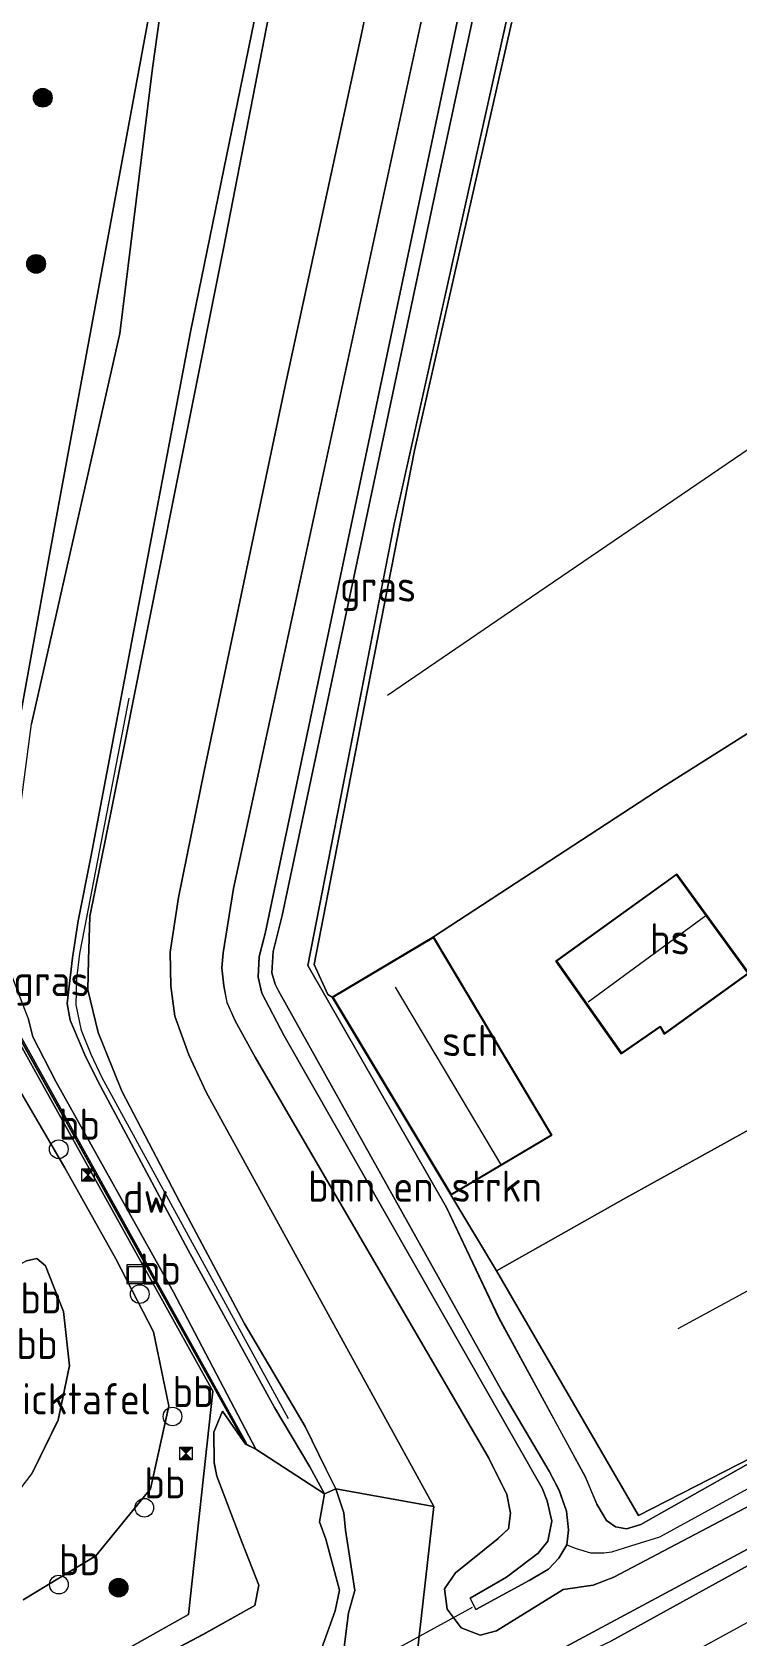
# Model space of a CAD drawing. Extents: x 253736 to 255979, y 477184 to 479215.
# Drawn here: x 255139.9 to 255196.4, y 478021.5 to 478150.2 of the extents above; entities that cross this region are included whole.
import ezdxf
from ezdxf.enums import TextEntityAlignment as Align

# ---------------------------------------------------------------- set-up
doc = ezdxf.new("R2010")
doc.units = 0
for name, color, linetype, lineweight in [('af-bs-doorgang', 8, 'Continuous', 18), ('af-bs-haag', 8, 'haag', 18), ('af-bs-rasterhekwerk', 8, 'hekwerk', 18), ('bp-b5-bomenstruiken', 8, 'Continuous', 18), ('bp-b5-grasland', 8, 'Continuous', 18), ('bp-bs-boom', 8, 'Continuous', 18), ('gk-b5-damwand', 8, 'damwand', 18), ('gw-bs-insteekwatergang', 8, 'Continuous', 18), ('gw-bs-kruinlijn', 8, 'Continuous', 18), ('gw-bs-teenlijn', 8, 'Continuous', 18), ('kd-bs-dakrand', 8, 'Continuous', 18), ('kd-bs-maaiveldlijn', 8, 'Continuous', 18), ('kd-bs-nok', 8, 'Continuous', 18), ('og-b5-bebouwing', 8, 'Continuous', 18), ('og-b5-grond_ingericht', 8, 'Continuous', 18), ('og-b5-spoor', 8, 'Continuous', 18), ('og-bs-hoogtelijn', 8, 'Continuous', 18), ('og-bs-inrichtingselement', 8, 'Continuous', 18), ('og-bs-spoor', 8, 'Continuous', 18), ('og-bs-terreinafscheiding', 8, 'Continuous', 18), ('vh-b5-verh_soort', 8, 'Continuous', 18), ('wh-bs-duiker', 8, 'duiker', 18), ('wh-bs-greppel', 8, 'greppel', 18), ('wh-bs-waterlijn', 8, 'Continuous', 18), ('wm-bs-overig', 8, 'Continuous', 18)]:
    doc.layers.add(name, color=color, linetype=linetype, lineweight=lineweight)
doc.styles.add('rtw_iso', font='isocp.shx')
doc.linetypes.add('damwand', pattern='A,15,-0.01,[8,RTW.shx,S=1,R=0,X=0,Y=0],2,[8,RTW.shx,S=1,R=0,X=0,Y=0],2,[8,RTW.shx,S=1,R=0,X=0,Y=0],-0.01', length=19.02)
doc.linetypes.add('duiker', pattern='A,0,-2,[15,RTW.shx,S=1,R=0,X=0,Y=0],-2', length=4)
doc.linetypes.add('greppel', pattern='A,25.5,-0.01,[14,RTW.shx,S=1,R=0,X=0,Y=0],1,[14,RTW.shx,S=1,R=0,X=0,Y=0],1,[14,RTW.shx,S=1,R=0,X=0,Y=0],1,[14,RTW.shx,S=1,R=0,X=0,Y=0],1,[14,RTW.shx,S=1,R=0,X=0,Y=0],0.5,-0.01', length=30.02)
doc.linetypes.add('haag', pattern='A,7,-1.5,[1,RTW.shx,S=0.75,R=45,X=0,Y=0],-1.5', length=10)
doc.linetypes.add('hekwerk', pattern='A,7,-1.5,[1,RTW.shx,S=0.75,R=0,X=0,Y=0],-1.5', length=10)

# ---------------------------------------------------------------- blocks, each defined once
blk = doc.blocks.new('dtbattr-r')
at = {"style": 'rtw_iso'}
blk.add_attdef('TAG', text='', height=2.5, dxfattribs=at).set_placement((0, 0), align=Align.MIDDLE_CENTER)
blk = doc.blocks.new('put')
for p, q in [((0.75, 0.75), (-0.75, 0.75)), ((-0.75, 0.75), (-0.75, -0.75)), ((0.75, -0.75), (0.75, 0.75)), ((-0.75, -0.75), (0.75, -0.75))]:
    blk.add_line(p, q)
blk.add_lwpolyline([(-0.625, 0.625), (0.625, 0.625), (0.625, -0.625), (-0.625, -0.625)], close=True)
blk = doc.blocks.new('dtb')
blk.add_circle((0, 0), 0.75)
blk = doc.blocks.new('dtbattr')
at = {"style": 'rtw_iso'}
blk.add_attdef('TAG', (0.59, 0.87), '', height=2.5, dxfattribs=at)
blk = doc.blocks.new('camera')
h = blk.add_hatch(color=256)
h.paths.add_polyline_path([(0.5, 0.5), (-0.5, 0.5), (0, 0)])
h.paths.add_polyline_path([(0, 0), (-0.5, -0.5), (0.5, -0.5)])
for p, q in [((-0.5, 0.5), (0.5, -0.5)), ((0.5, 0.5), (-0.5, -0.5))]:
    blk.add_line(p, q)
blk.add_lwpolyline([(-0.5, 0.5), (0.5, 0.5), (0.5, -0.5), (-0.5, -0.5)], close=True)
blk = doc.blocks.new('RW1 Buren totaal_ACAD_1_FMEBLOCK93')
at = {"layer": 'og-b5-grond_ingericht'}
for points in [[(37.91, 21.19, 25.07), (39.78, 18.03, 25.07), (40.19, 17.34, 25.03), (-24.75, -18.59, 25.07), (-35.13, -24.44, 24.86), (-38.78, -18.36, 25.07), (-30.69, -13.56, 25.07), (-40.19, 2.36, 25.07), (-21.68, 14.43, 25), (-5.87, 24.44, 24.51), (7.15, 4.12, 25.11)], [(-22.02, -4.88, 25.22), (-21.69, -5.46, 25.22), (-14.91, -0.57, 25.22), (-20.68, 7.39, 25.22), (-30.37, 0.41, 25.22), (-25.13, -7.03, 25.22)]]:
    blk.add_polyline3d(points, close=True, dxfattribs=at)
blk = doc.blocks.new('RW1 Buren totaal_ACAD_1_FMEBLOCK114')
at = {"layer": 'bp-b5-grasland'}
for points in [[(-4.86, -58.71, 24.59), (-41.41, -77.99, 24.49), (-43.05, -78.63, 24.5), (-45.47, -78.96, 24.49), (-45.75, -79.15, 24.49), (-50.8, -82.28, 24.49), (-52.13, -82.64, 24.56), (-53.65, -82.04, 24.54), (-54.76, -80.54, 24.55), (-54.99, -78.9, 24.64), (-54.11, -77.63, 24.73), (-50.67, -74.86, 24.89), (-49.86, -74.11, 24.89), (-49.68, -72.85, 24.86), (-49.98, -71.35, 24.83), (-51.42, -68.43, 24.84), (-70.16, -36.25, 24.94), (-71.76, -33.35, 24.94), (-72.42, -31.87, 24.98), (-72.67, -30.52, 24.99), (-72.83, -29.09, 25.04), (-72.73, -27.87, 25.08), (-71.91, -22.72, 25.08), (-54.47, 57.85, 24.89)], [(-49.48, 49.35, 24.97), (-59.01, 6.53, 24.33), (-65.93, -28.9, 25.05), (-54.82, -48.32, 24.96), (-50.61, -57.19, 24.73), (-43.69, -69.92, 24.81), (-42.77, -72.12, 24.81), (-41.98, -73.42, 24.79), (-41.28, -73.95, 24.75), (-40.4, -74.09, 24.72), (-39.23, -73.75, 24.75), (-27.14, -66.9, 24.67)], [(-50.68, 62.46, 22.92), (-69.36, -26.32, 22.91), (-69.84, -28.19, 22.91), (-69.92, -29.84, 22.91), (-69.62, -31.12, 22.91), (-67.84, -34.54, 22.91), (-47.14, -70.83, 23.07), (-46.75, -71.84, 23.07), (-46.38, -73.49, 23.07), (-46.7, -75.1, 23.07), (-47.46, -76.05, 23.07), (-50, -77.98, 23.07), (-52.92, -79.67, 23.07), (-52.47, -80.58, 23.05), (-48.2, -78.25, 23.06), (-46.65, -77.33, 23.05), (-45.81, -76.45, 23.04), (-45.16, -75.38, 23.04), (-45.03, -74.17, 23.06), (-45.2, -72.69, 23.07), (-45.79, -71.01, 23.07), (-46.58, -69.47, 23.06), (-50.35, -63.08, 23.01), (-68.29, -30.93, 22.94), (-68.55, -30.39, 22.94), (-68.83, -29.48, 22.94), (-68.71, -27.77, 22.94), (-67.99, -24.88, 22.94), (-55.5, 34.19, 22.86), (-48.94, 64.63, 22.86)]]:
    blk.add_polyline3d(points, dxfattribs=at)
blk = doc.blocks.new('RW1 Buren totaal_ACAD_1_FMEBLOCK130')
at = {"layer": 'bp-b5-grasland'}
for points in [[(58.16, -1.02, 27.28), (58.52, -2.52, 27.15), (60.37, -6.12, 27.11), (69.8, -23.01, 27.15), (76.4, -35.61, 27.1), (75.59, -35.19, 27.05), (75.65, -35.15, 27.05), (55.99, 0.33, 24.86)], [(57.07, -1.92, 27.05), (69.12, -23.56, 27.06), (75.59, -35.19, 27.05), (73.74, -32.55, 24.52), (73.03, -34.23, 24.55), (73.08, -36.69, 24.56), (73.29, -37.78, 24.49), (75.28, -43.05, 24.75), (76.64, -46.51, 24.75), (76.34, -48.16, 24.72), (72.17, -50.49, 24.38), (55.02, -59.54, 24.4)], [(-6.54, -92.42, 24.66), (71.02, -48.87, 24.63), (72.96, -30.95, 24.64), (53.91, 3.34, 24.64), (59.84, 36.01, 24.78), (60.59, 40.11, 24.77), (75.26, 119.72, 24.63)], [(69.71, 86.5, 24.8), (68.12, 75.21, 24.82), (65.5, 53.92, 25.28), (58.41, 22.58, 25.4)]]:
    blk.add_polyline3d(points, dxfattribs=at)
blk = doc.blocks.new('boom')
blk.add_hatch(color=256).paths.add_polyline_path([(-0.75, 0, 1), (0.75, 0, 1)])
blk.add_circle((0, 0), 0.75)
blk = doc.blocks.new('RW1 Buren totaal_ACAD_1_FMEBLOCK893')
at = {"layer": 'vh-b5-verh_soort'}
for points in [[(112.16, 9.09, 24.55), (116.93, 0.91, 24.54), (121, -6.38, 24.51), (124.03, -12.23, 24.52), (125.25, -18.19, 24.49), (123.79, -24.83, 24.51), (119.4, -30.22, 24.49), (113.57, -33.74, 24.49)], [(114.27, -23.62, 24.37), (116.38, -19.31, 24.38), (117.29, -14.95, 24.42), (116.8, -10.6, 24.42), (115.37, -6.95, 24.42), (114.67, -6.35, 24.43), (113.86, -6.54, 24.43)]]:
    blk.add_polyline3d(points, dxfattribs=at)
blk = doc.blocks.new('Deel_d28hz')
at = {"layer": 'af-bs-doorgang'}
blk.add_polyline3d([(255141.232, 478108.145, 24.782), (255141.987, 478112.241, 24.766)], dxfattribs=at)
at = {"layer": 'af-bs-haag'}
blk.add_polyline3d([(255172.042, 478077.647, 25.072), (255190.556, 478089.717, 25.003), (255206.362, 478099.724, 24.508)], dxfattribs=at)
at = {"layer": 'af-bs-rasterhekwerk'}
for points in [[(255141.987, 478112.241, 24.766), (255156.654, 478191.85, 24.626), (255189.353, 478221.443, 26.648)], [(255247.724, 478146.527, 25.427), (255193.042, 478201.228, 25.358), (255182.294, 478188.545, 25.154), (255176.545, 478181.544, 25.19), (255173.666, 478177.218, 25.163), (255171.231, 478172.191, 25.058), (255170.126, 478168.603, 25.043), (255166.239, 478149.949, 25.034), (255160.126, 478121.716, 25.016), (255153.665, 478090.923, 25.16), (255151.603, 478080.791, 25.247), (255150.942, 478076.402, 25.178), (255150.998, 478073.676, 25.082), (255151.319, 478071.257, 25.046), (255152.424, 478068.166, 25.085), (255153.808, 478065.172, 25.055), (255172.065, 478031.917, 25.052)], [(255244.569, 478133.014, 25.76), (255243.624, 478133.801, 25.775), (255241.667, 478135.43, 25.097), (255238.48, 478138.083, 24.986), (255228.965, 478146.323, 25.031), (255213.955, 478159.952, 25.016), (255192.076, 478179.659, 24.8), (255185.042, 478173.303, 24.953), (255183.487, 478170.929, 24.959), (255182.535, 478169.237, 25.004), (255181.927, 478167.383, 24.989), (255178.292, 478150.957, 24.944), (255170.512, 478116.667, 24.455), (255166.525, 478096.198, 24.563), (255162.467, 478075.403, 25.061)], [(255034.15, 477956.94, 24.624), (255074.851, 477979.718, 24.656), (255152.411, 478023.263, 24.634), (255154.35, 478041.184, 24.644), (255135.299, 478075.473, 24.636), (255141.232, 478108.145, 24.782)], [(255160.422, 478038.971, 29.342), (255145.481, 478066.314, 29.345), (255144.6, 478068.207, 29.407), (255143.829, 478070.132, 29.361), (255143.382, 478072.189, 29.3), (255143.442, 478074.269, 29.281), (255143.692, 478076.31, 29.214), (255144.087, 478078.356, 29.186), (255147.64, 478096.795, 29.309)], [(255258.951, 478096.238, 24.946), (255252.422, 478092.625, 25.027), (255187.482, 478056.693, 25.066), (255177.097, 478050.844, 24.862), (255188.495, 478031.193, 24.79), (255203.379, 478038.824, 24.658), (255227.368, 478052.048, 24.568), (255280.993, 478081.584, 24.43), (255299.118, 478091.216, 24.424)], [(255162.467, 478075.403, 25.061), (255163.563, 478073.007, 25), (255163.924, 478072.799, 25.072)]]:
    blk.add_polyline3d(points, dxfattribs=at)
at = {"layer": 'bp-b5-bomenstruiken'}
for points in [[(255161.22, 478168.498, 29.921), (255152.563, 478126.179, 29.486), (255144.567, 478084.03, 29.348), (255143.551, 478078.929, 29.351), (255143.106, 478075.946, 29.125), (255142.668, 478072.293, 29.28), (255142.906, 478070.949, 29.337), (255144.079, 478068.18, 29.325), (255145.11, 478066.103, 29.308), (255152.372, 478052.481, 29.316), (255159.29, 478039.874, 29.255), (255162.119, 478035.115, 29.257), (255163.301, 478032.933, 29.192), (255157.795, 478036.526, 27.099), (255151.195, 478049.125, 27.148), (255141.767, 478066.018, 27.111), (255139.918, 478069.616, 27.145), (255139.553, 478071.109, 27.28)], [(255139.804, 478094.715, 25.403), (255146.895, 478126.053, 25.283), (255149.514, 478147.346, 24.821), (255151.101, 478158.629, 24.803)], [(255160.982, 478162.623, 29.867), (255155.239, 478132.992, 29.51), (255146.228, 478087.848, 29.393), (255144.486, 478079.255, 29.39), (255144.385, 478075.777, 29.222), (255144.334, 478073.387, 29.265), (255145.151, 478069.964, 29.267), (255147.048, 478065.256, 29.281), (255151.709, 478056.341, 29.292), (255156.878, 478046.632, 29.252), (255161.768, 478038.357, 29.273), (255163.403, 478034.959, 29.234), (255164.207, 478033.337, 29.214), (255163.301, 478032.933, 29.192), (255162.119, 478035.115, 29.257), (255159.29, 478039.874, 29.255), (255152.372, 478052.481, 29.316), (255145.11, 478066.103, 29.308), (255144.079, 478068.18, 29.325), (255142.906, 478070.949, 29.337), (255142.668, 478072.293, 29.28), (255143.106, 478075.946, 29.125), (255143.551, 478078.929, 29.351), (255144.567, 478084.03, 29.348), (255152.563, 478126.179, 29.486), (255161.22, 478168.498, 29.921)], [(255170.126, 478168.603, 25.043), (255166.239, 478149.949, 25.034), (255160.126, 478121.716, 25.016), (255153.665, 478090.923, 25.16), (255151.603, 478080.791, 25.247), (255150.942, 478076.402, 25.178), (255150.998, 478073.676, 25.082), (255151.319, 478071.257, 25.046), (255152.424, 478068.166, 25.085), (255153.808, 478065.172, 25.055), (255172.065, 478031.917, 25.052), (255164.207, 478033.337, 29.214), (255163.403, 478034.959, 29.234), (255161.768, 478038.357, 29.273), (255156.878, 478046.632, 29.252), (255151.709, 478056.341, 29.292), (255147.048, 478065.256, 29.281), (255145.151, 478069.964, 29.267), (255144.334, 478073.387, 29.265), (255144.385, 478075.777, 29.222), (255144.486, 478079.255, 29.39), (255146.228, 478087.848, 29.393), (255155.239, 478132.992, 29.51), (255160.982, 478162.623, 29.867)], [(255178.292, 478150.957, 24.944), (255170.512, 478116.667, 24.455), (255166.525, 478096.198, 24.563), (255162.467, 478075.403, 25.061), (255163.563, 478073.007, 25), (255163.924, 478072.799, 25.072), (255173.448, 478056.922, 25.072), (255177.097, 478050.844, 24.862), (255188.495, 478031.193, 24.79), (255203.379, 478038.824, 24.658)], [(255200.772, 478037.335, 24.67), (255188.68, 478030.486, 24.751), (255187.511, 478030.145, 24.715), (255186.633, 478030.282, 24.745), (255185.93, 478030.808, 24.793), (255185.14, 478032.114, 24.805), (255184.223, 478034.31, 24.805), (255177.296, 478047.038, 24.733), (255173.085, 478055.913, 24.964), (255161.976, 478075.336, 25.054), (255168.9, 478110.758, 24.328), (255178.425, 478153.587, 24.973)], [(255173.438, 478162.087, 24.886), (255156.003, 478081.516, 25.084), (255155.177, 478076.363, 25.078), (255155.075, 478075.142, 25.039), (255155.238, 478073.714, 24.991), (255155.489, 478072.359, 24.976), (255156.146, 478070.883, 24.943), (255157.747, 478067.98, 24.94), (255176.492, 478035.8, 24.844), (255177.926, 478032.878, 24.832), (255178.225, 478031.378, 24.862), (255178.049, 478030.121, 24.889), (255177.243, 478029.37, 24.891), (255173.801, 478026.598, 24.733), (255172.917, 478025.331, 24.641), (255173.154, 478023.696, 24.554), (255174.257, 478022.192, 24.542), (255175.776, 478021.589, 24.558), (255177.109, 478021.956, 24.493), (255182.163, 478025.086, 24.492), (255182.436, 478025.271, 24.493), (255184.856, 478025.606, 24.496), (255186.502, 478026.243, 24.49), (255223.048, 478045.525, 24.589)], [(255212.502, 478036.71, 24.526), (255177.89, 478018.112, 24.55)], [(255170.701, 478019.871, 24.589), (255172.065, 478031.917, 25.052), (255153.808, 478065.172, 25.055), (255152.424, 478068.166, 25.085), (255151.319, 478071.257, 25.046), (255150.998, 478073.676, 25.082), (255150.942, 478076.402, 25.178), (255151.603, 478080.791, 25.247), (255153.665, 478090.923, 25.16), (255160.126, 478121.716, 25.016), (255166.239, 478149.949, 25.034), (255170.126, 478168.603, 25.043)]]:
    blk.add_polyline3d(points, dxfattribs=at)
at = {"layer": 'bp-b5-grasland'}
for points in [[(255156.654, 478191.85, 24.626), (255141.987, 478112.241, 24.766), (255141.232, 478108.145, 24.782), (255135.299, 478075.473, 24.636), (255154.35, 478041.184, 24.644), (255152.411, 478023.263, 24.634), (255074.851, 477979.718, 24.656)], [(255139.134, 478024.435, 24.488), (255144.971, 478027.958, 24.493), (255149.351, 478033.345, 24.508), (255150.814, 478039.991, 24.491), (255149.597, 478045.949, 24.522), (255146.571, 478051.801, 24.508), (255142.494, 478059.09, 24.537), (255137.73, 478067.272, 24.55)], [(255178.973, 478168.866, 22.858), (255172.408, 478138.427, 22.861), (255159.924, 478079.35, 22.942), (255159.199, 478076.46, 22.942), (255159.08, 478074.757, 22.942), (255159.36, 478073.84, 22.942), (255159.623, 478073.301, 22.942), (255177.56, 478041.149, 23.008), (255181.329, 478034.767, 23.062), (255182.118, 478033.224, 23.071), (255182.711, 478031.54, 23.071), (255182.877, 478030.066, 23.062), (255182.745, 478028.856, 23.041), (255182.102, 478027.782, 23.041), (255181.256, 478026.898, 23.053), (255179.712, 478025.978, 23.056), (255175.436, 478023.653, 23.049), (255174.985, 478024.565, 23.065), (255177.908, 478026.251, 23.065), (255180.448, 478028.185, 23.065), (255181.207, 478029.133, 23.065), (255181.528, 478030.739, 23.065), (255181.157, 478032.393, 23.065), (255180.771, 478033.404, 23.065), (255160.065, 478069.695, 22.906), (255158.289, 478073.111, 22.906), (255157.992, 478074.39, 22.906), (255158.073, 478076.046, 22.906), (255158.553, 478077.909, 22.906), (255177.227, 478166.689, 22.921)], [(255177.89, 478018.112, 24.55), (255212.502, 478036.71, 24.526), (255241.007, 478052.969, 24.826), (255302.218, 478086.438, 24.823), (255302.917, 478085.361, 25.573), (255294.729, 478080.604, 25.549), (255281.007, 478072.891, 25.531), (255251.747, 478056.77, 25.483), (255244.887, 478053.831, 25.471), (255239.622, 478051.338, 25.477), (255235.815, 478048.454, 25.441), (255186.324, 478021.145, 25.249)], [(255164.83, 478020.222, 28.043), (255165.238, 478023.399, 28.169), (255165.742, 478025.197, 28.193), (255164.982, 478030.018, 28.196), (255164.855, 478031.407, 28.234), (255164.207, 478033.337, 29.214), (255172.065, 478031.917, 25.052), (255170.701, 478019.871, 24.589)], [(255136.412, 478012.598, 24.403), (255153.567, 478021.645, 24.376), (255157.731, 478023.976, 24.718), (255158.034, 478025.621, 24.745), (255156.672, 478029.079, 24.746), (255154.686, 478034.358, 24.494), (255154.47, 478035.443, 24.555), (255154.428, 478037.903, 24.548), (255155.137, 478039.585, 24.521), (255156.98, 478036.94, 27.046), (255157.795, 478036.526, 27.099), (255163.301, 478032.933, 29.192), (255162.914, 478030.689, 28.431), (255163.404, 478029.294, 28.146), (255164.517, 478025.202, 28.158), (255164.155, 478023.55, 28.207), (255163.066, 478020.51, 28.046)], [(255163.066, 478020.51, 28.046), (255164.155, 478023.55, 28.207), (255164.517, 478025.202, 28.158), (255163.404, 478029.294, 28.146), (255162.914, 478030.689, 28.431), (255163.301, 478032.933, 29.192), (255164.207, 478033.337, 29.214), (255164.855, 478031.407, 28.234), (255164.982, 478030.018, 28.196), (255165.742, 478025.197, 28.193), (255165.238, 478023.399, 28.169), (255164.83, 478020.222, 28.043)]]:
    blk.add_polyline3d(points, dxfattribs=at)
at = {"layer": 'gk-b5-damwand'}
blk.add_polyline3d([(255156.98, 478036.94, 27.046), (255150.514, 478048.575, 27.056), (255138.468, 478070.213, 27.047), (255137.234, 478072.54, 24.66), (255137.382, 478072.465, 24.865), (255157.047, 478036.986, 27.051)], close=True, dxfattribs=at)
at = {"layer": 'gw-bs-insteekwatergang'}
for points in [[(255299.269, 478090.983, 24.5), (255247.244, 478062.564, 24.571), (255200.772, 478037.335, 24.67), (255188.68, 478030.486, 24.751), (255187.511, 478030.145, 24.715), (255186.633, 478030.282, 24.745), (255185.93, 478030.808, 24.793), (255185.14, 478032.114, 24.805), (255184.223, 478034.31, 24.805), (255177.296, 478047.038, 24.733), (255173.085, 478055.913, 24.964), (255161.976, 478075.336, 25.054), (255168.9, 478110.758, 24.328), (255178.425, 478153.587, 24.973)], [(255173.438, 478162.087, 24.886), (255156.003, 478081.516, 25.084), (255155.177, 478076.363, 25.078), (255155.075, 478075.142, 25.039), (255155.238, 478073.714, 24.991), (255155.489, 478072.359, 24.976), (255156.146, 478070.883, 24.943), (255157.747, 478067.98, 24.94), (255176.492, 478035.8, 24.844), (255177.926, 478032.878, 24.832), (255178.225, 478031.378, 24.862), (255178.049, 478030.121, 24.889), (255177.243, 478029.37, 24.891)], [(255182.163, 478025.086, 24.492), (255182.436, 478025.271, 24.493), (255184.856, 478025.606, 24.496), (255186.502, 478026.243, 24.49), (255223.048, 478045.525, 24.589), (255260.736, 478066.62, 24.643), (255300.744, 478088.71, 24.822)], [(255182.163, 478025.086, 24.492), (255177.109, 478021.956, 24.493), (255175.776, 478021.589, 24.558), (255174.257, 478022.192, 24.542), (255173.154, 478023.696, 24.554), (255172.917, 478025.331, 24.641), (255173.801, 478026.598, 24.733), (255177.243, 478029.37, 24.891)]]:
    blk.add_polyline3d(points, dxfattribs=at)
at = {"layer": 'gw-bs-kruinlijn'}
for points in [[(255143.551, 478078.929, 29.351), (255144.567, 478084.03, 29.348), (255152.563, 478126.179, 29.486), (255161.22, 478168.498, 29.921), (255162.091, 478173.84, 29.939), (255163.647, 478178.216, 29.936), (255165.556, 478182.412, 29.933), (255167.42, 478185.938, 29.945), (255169.254, 478188.924, 29.957), (255170.818, 478191.4, 29.939), (255172.376, 478193.806, 29.951), (255174.629, 478196.619, 29.948), (255175.802, 478197.933, 29.969), (255180.808, 478202.802, 30.017), (255193.201, 478214.126, 29.975), (255194.457, 478215.573, 30.014)], [(255194.598, 478213.781, 29.999), (255192.899, 478212.582, 29.885), (255179.171, 478199.755, 30.002), (255175.332, 478195.79, 30.011), (255171.866, 478191.016, 29.996), (255168.632, 478185.272, 29.927), (255166.04, 478180.581, 29.882), (255163.192, 478172.426, 29.924), (255160.982, 478162.623, 29.867), (255155.239, 478132.992, 29.51), (255146.228, 478087.848, 29.393), (255144.486, 478079.255, 29.39)], [(254982.653, 477909.503, 24.778), (254989.892, 477913.115, 24.79), (254995.144, 477916.591, 24.796), (254998.654, 477918.271, 24.781), (255006.482, 477922.181, 24.814), (255051.504, 477946.938, 24.901), (255055.792, 477949.872, 24.901), (255059.518, 477951.842, 24.964), (255070.438, 477957.381, 24.967), (255093.74, 477969.867, 25.012), (255113.166, 477980.877, 25.057), (255118.802, 477984.365, 25.042), (255126.189, 477988.064, 25.075), (255172.178, 478013.367, 25.243), (255179.07, 478017.697, 25.285), (255186.324, 478021.145, 25.249), (255235.815, 478048.454, 25.441), (255239.622, 478051.338, 25.477), (255244.887, 478053.831, 25.471), (255251.747, 478056.77, 25.483), (255281.007, 478072.891, 25.531), (255294.729, 478080.604, 25.549), (255302.917, 478085.361, 25.573)], [(255144.486, 478079.255, 29.39), (255144.385, 478075.777, 29.222), (255144.334, 478073.387, 29.265), (255145.151, 478069.964, 29.267), (255147.048, 478065.256, 29.281), (255151.709, 478056.341, 29.292), (255156.878, 478046.632, 29.252), (255161.768, 478038.357, 29.273), (255163.403, 478034.959, 29.234), (255164.207, 478033.337, 29.214), (255164.855, 478031.407, 28.234), (255164.982, 478030.018, 28.196), (255165.742, 478025.197, 28.193), (255165.238, 478023.399, 28.169), (255164.83, 478020.222, 28.043)], [(255163.066, 478020.51, 28.046), (255164.155, 478023.55, 28.207), (255164.517, 478025.202, 28.158), (255163.404, 478029.294, 28.146), (255162.914, 478030.689, 28.431), (255163.301, 478032.933, 29.192), (255162.119, 478035.115, 29.257), (255159.29, 478039.874, 29.255), (255152.372, 478052.481, 29.316), (255145.11, 478066.103, 29.308), (255144.079, 478068.18, 29.325), (255142.906, 478070.949, 29.337), (255142.668, 478072.293, 29.28), (255143.106, 478075.946, 29.125), (255143.551, 478078.929, 29.351)]]:
    blk.add_polyline3d(points, dxfattribs=at)
at = {"layer": 'gw-bs-teenlijn'}
for points in [[(255139.553, 478071.109, 27.28), (255137.287, 478076.974, 25.664), (255137.899, 478081.744, 25.58), (255138.778, 478086.777, 25.427), (255139.804, 478094.715, 25.403), (255146.895, 478126.053, 25.283), (255149.514, 478147.346, 24.821), (255151.101, 478158.629, 24.803), (255154.526, 478175.064, 24.794), (255155.589, 478178.394, 24.722), (255157.243, 478182.969, 24.71), (255158.988, 478187.34, 24.71), (255161.428, 478191.71, 24.656), (255163.833, 478195.519, 24.626), (255166.696, 478199.657, 24.56), (255168.844, 478202.459, 24.557), (255171.998, 478205.51, 24.473), (255173.816, 478207.058, 24.377), (255176.503, 478209.431, 24.335), (255189.353, 478221.443, 26.648)], [(254982.292, 477910.031, 24.307), (254994.382, 477917.527, 24.307), (255025.968, 477934.251, 24.253), (255056.909, 477951.491, 24.325), (255117.552, 477985.064, 24.484), (255177.89, 478018.112, 24.55), (255212.502, 478036.71, 24.526), (255241.007, 478052.969, 24.826), (255302.218, 478086.438, 24.823)], [(255139.553, 478071.109, 27.28), (255139.918, 478069.616, 27.145), (255141.767, 478066.018, 27.111), (255151.195, 478049.125, 27.148), (255157.795, 478036.526, 27.099), (255156.98, 478036.94, 27.046), (255155.137, 478039.585, 24.521), (255154.428, 478037.903, 24.548), (255154.47, 478035.443, 24.555), (255154.686, 478034.358, 24.494), (255156.672, 478029.079, 24.746), (255158.034, 478025.621, 24.745), (255157.731, 478023.976, 24.718), (255153.567, 478021.645, 24.376), (255136.412, 478012.598, 24.403)], [(255170.701, 478019.871, 24.589), (255172.065, 478031.917, 25.052)]]:
    blk.add_polyline3d(points, dxfattribs=at)
at = {"layer": 'kd-bs-dakrand'}
for points in [[(255197.254, 478074.73, 27.968), (255191.54, 478082.603, 28.101), (255181.928, 478075.681, 28.113), (255187.116, 478068.321, 28.085), (255190.225, 478070.475, 28.064), (255190.557, 478069.9, 27.755), (255197.254, 478074.73, 27.968)], [(255181.472, 478061.737, 28.051), (255172.039, 478077.556, 27.232), (255164.014, 478072.756, 27.109), (255173.465, 478056.99, 27.988), (255181.472, 478061.737, 28.051)]]:
    blk.add_polyline3d(points, dxfattribs=at)
at = {"layer": 'kd-bs-maaiveldlijn'}
for points in [[(255190.209, 478070.403, 25.219), (255190.541, 478069.827, 25.219), (255197.324, 478074.718, 25.219), (255191.551, 478082.673, 25.219), (255181.859, 478075.693, 25.219), (255187.104, 478068.252, 25.219), (255190.209, 478070.403, 25.219)], [(255181.541, 478061.72, 25.072), (255172.042, 478077.647, 25.072), (255163.924, 478072.799, 25.072), (255173.448, 478056.922, 25.072), (255181.541, 478061.72, 25.072)]]:
    blk.add_polyline3d(points, dxfattribs=at)
at = {"layer": 'kd-bs-nok'}
for points in [[(255193.879, 478079.312, 33.973), (255184.438, 478072.384, 33.811)], [(255177.458, 478059.4, 30.739), (255168.997, 478073.585, 30.754)]]:
    blk.add_polyline3d(points, dxfattribs=at)
at = {"layer": 'og-b5-bebouwing'}
for points in [[(255190.209, 478070.403, 25.219), (255187.104, 478068.252, 25.219), (255181.859, 478075.693, 25.219), (255191.551, 478082.673, 25.219), (255197.324, 478074.718, 25.219), (255190.541, 478069.827, 25.219)], [(255181.541, 478061.72, 25.072), (255173.448, 478056.922, 25.072), (255163.924, 478072.799, 25.072), (255172.042, 478077.647, 25.072)]]:
    blk.add_polyline3d(points, close=True, dxfattribs=at)
at = {"layer": 'og-b5-grond_ingericht'}
blk.add_polyline3d([(255206.362, 478099.724, 24.508), (255190.556, 478089.717, 25.003), (255172.042, 478077.647, 25.072), (255163.924, 478072.799, 25.072), (255163.563, 478073.007, 25), (255162.467, 478075.403, 25.061), (255166.525, 478096.198, 24.563), (255170.512, 478116.667, 24.455), (255178.292, 478150.957, 24.944)], dxfattribs=at)
blk.add_polyline3d([(255299.118, 478091.216, 24.424), (255280.993, 478081.584, 24.43), (255227.368, 478052.048, 24.568), (255203.379, 478038.824, 24.658), (255188.495, 478031.193, 24.79), (255177.097, 478050.844, 24.862), (255187.482, 478056.693, 25.066), (255252.422, 478092.625, 25.027), (255258.951, 478096.238, 24.946), (255260.734, 478096.037, 24.715), (255269.36, 478099.774, 24.631), (255282.012, 478105.594, 24.628), (255288.007, 478108.343, 24.682)], close=True, dxfattribs=at)
at = {"layer": 'og-b5-spoor'}
blk.add_polyline3d([(255006.482, 477922.181, 24.814), (255051.504, 477946.938, 24.901), (255055.792, 477949.872, 24.901), (255059.518, 477951.842, 24.964), (255070.438, 477957.381, 24.967), (255093.74, 477969.867, 25.012), (255113.166, 477980.877, 25.057), (255118.802, 477984.365, 25.042), (255126.189, 477988.064, 25.075), (255172.178, 478013.367, 25.243), (255179.07, 478017.697, 25.285), (255186.324, 478021.145, 25.249), (255235.815, 478048.454, 25.441), (255239.622, 478051.338, 25.477), (255244.887, 478053.831, 25.471), (255251.747, 478056.77, 25.483), (255281.007, 478072.891, 25.531), (255294.729, 478080.604, 25.549), (255302.917, 478085.361, 25.573)], dxfattribs=at)
at = {"layer": 'og-bs-hoogtelijn'}
for points in [[(255225.036, 478135.683, 24.949), (255180.5, 478105.278, 24.385), (255168.36, 478096.989, 24.505)], [(255191.673, 478046.215, 25.075), (255244.866, 478075.11, 24.577), (255283.73, 478094.224, 24.541)]]:
    blk.add_polyline3d(points, dxfattribs=at)
at = {"layer": 'og-bs-spoor'}
blk.add_polyline3d([(254984.869, 477906.257, 25.156), (255068.868, 477952.29, 25.447), (255158.702, 478001.541, 25.666), (255233.202, 478042.328, 25.846), (255292.628, 478074.913, 25.966)], dxfattribs=at)
at = {"layer": 'og-bs-terreinafscheiding'}
for points in [[(255139.134, 478024.435, 24.488), (255144.971, 478027.958, 24.493), (255149.351, 478033.345, 24.508), (255150.814, 478039.991, 24.491), (255149.597, 478045.949, 24.522), (255146.571, 478051.801, 24.508), (255142.494, 478059.09, 24.537), (255137.73, 478067.272, 24.55)], [(255156.98, 478036.94, 27.046), (255157.047, 478036.986, 27.051), (255137.382, 478072.465, 24.865), (255137.234, 478072.54, 24.66), (255138.468, 478070.213, 27.047), (255150.514, 478048.575, 27.056), (255156.98, 478036.94, 27.046)], [(255177.097, 478050.844, 24.862), (255173.448, 478056.922, 25.072)], [(255132.083, 478035.252, 24.256), (255133.68, 478034.789, 24.3), (255138.901, 478033.317, 24.352), (255139.84, 478034.554, 24.367), (255141.947, 478038.866, 24.384), (255142.855, 478043.226, 24.421), (255142.368, 478047.582, 24.422), (255140.939, 478051.227, 24.42), (255140.233, 478051.825, 24.426), (255139.422, 478051.641, 24.426), (255136.62, 478050.118, 24.372), (255128.273, 478045.411, 24.335), (255121.89, 478041.836, 24.325), (255117.433, 478039.343, 24.325), (255122.006, 478038.111, 24.282), (255123.398, 478037.7, 24.26)], [(255157.795, 478036.526, 27.099), (255163.301, 478032.933, 29.192), (255164.207, 478033.337, 29.214), (255172.065, 478031.917, 25.052)]]:
    blk.add_polyline3d(points, dxfattribs=at)
at = {"layer": 'vh-b5-verh_soort'}
blk.add_polyline3d([(255139.422, 478051.641, 24.426), (255140.233, 478051.825, 24.426), (255140.939, 478051.227, 24.42), (255142.368, 478047.582, 24.422), (255142.855, 478043.226, 24.421), (255141.947, 478038.866, 24.384), (255139.84, 478034.554, 24.367)], dxfattribs=at)
at = {"layer": 'wh-bs-duiker'}
blk.add_polyline3d([(255042.636, 477951.218, 22.671), (255175.178, 478023.86, 22.772)], dxfattribs=at)
at = {"layer": 'wh-bs-greppel'}
blk.add_polyline3d([(255182.745, 478028.856, 23.041), (255183.496, 478028.557, 23.11), (255184.632, 478028.214, 23.218), (255185.698, 478028.216, 23.428), (255186.351, 478028.298, 23.617), (255187.882, 478028.78, 23.797), (255190.197, 478029.481, 23.794), (255193.572, 478031.337, 23.863), (255210.802, 478040.782, 23.917), (255247.383, 478061.026, 24.001), (255299.991, 478089.87, 23.998)], dxfattribs=at)
at = {"layer": 'wh-bs-waterlijn'}
for points in [[(255175.436, 478023.653, 23.049), (255179.712, 478025.978, 23.056), (255181.256, 478026.898, 23.053), (255182.102, 478027.782, 23.041), (255182.745, 478028.856, 23.041), (255182.877, 478030.066, 23.062), (255182.711, 478031.54, 23.071), (255182.118, 478033.224, 23.071), (255181.329, 478034.767, 23.062), (255177.56, 478041.149, 23.008), (255159.623, 478073.301, 22.942), (255159.36, 478073.84, 22.942), (255159.08, 478074.757, 22.942), (255159.199, 478076.46, 22.942), (255159.924, 478079.35, 22.942), (255172.408, 478138.427, 22.861), (255178.973, 478168.866, 22.858)], [(255177.227, 478166.689, 22.921), (255158.553, 478077.909, 22.906), (255158.073, 478076.046, 22.906), (255157.992, 478074.39, 22.906), (255158.289, 478073.111, 22.906), (255160.065, 478069.695, 22.906), (255180.771, 478033.404, 23.065), (255181.157, 478032.393, 23.065), (255181.528, 478030.739, 23.065), (255181.207, 478029.133, 23.065), (255180.448, 478028.185, 23.065), (255177.908, 478026.251, 23.065), (255174.985, 478024.565, 23.065), (255175.436, 478023.653, 23.049)]]:
    blk.add_polyline3d(points, dxfattribs=at)
at = {"layer": 'bp-b5-bomenstruiken'}
ref = blk.add_blockref('dtbattr-r', (255161.992188, 478055.625, 24.81277), dxfattribs=at)
ref.add_attrib('TAG', 'bmn en strkn', dxfattribs={"layer": '0', "height": 2.5, "style": 'rtw_iso'}).set_placement((255161.992188, 478055.625, 24.81277), align=Align.BOTTOM_LEFT)
at = {"layer": 'bp-b5-grasland'}
for name, p in [('RW1 Buren totaal_ACAD_1_FMEBLOCK130', (255081.3935, 478072.134)), ('RW1 Buren totaal_ACAD_1_FMEBLOCK114', (255227.9095, 478104.2325))]:
    blk.add_blockref(name, p, dxfattribs=at)
ref = blk.add_blockref('dtbattr-r', (255164.546875, 478103.78125, 22.946387), dxfattribs=at)
ref.add_attrib('TAG', 'gras', dxfattribs={"layer": '0', "height": 2.5, "style": 'rtw_iso'}).set_placement((255164.546875, 478103.78125, 22.946387), align=Align.BOTTOM_LEFT)
ref = blk.add_blockref('dtbattr-r', (255138.359375, 478072.125, 24.890614), dxfattribs=at)
ref.add_attrib('TAG', 'gras', dxfattribs={"layer": '0', "height": 2.5, "style": 'rtw_iso'}).set_placement((255138.359375, 478072.125, 24.890614), align=Align.BOTTOM_LEFT)
at = {"layer": 'bp-bs-boom'}
for p in [(255140.716, 478144.962, 24.491), (255140.184, 478131.635, 24.474), (255146.796, 478025.412, 24.406)]:
    blk.add_blockref('boom', p, dxfattribs=at)
at = {"layer": 'gk-b5-damwand'}
ref = blk.add_blockref('dtbattr-r', (255147.140625, 478054.734375, 26.395857), dxfattribs=at)
ref.add_attrib('TAG', 'dw', dxfattribs={"layer": '0', "height": 2.5, "style": 'rtw_iso'}).set_placement((255147.140625, 478054.734375, 26.395857), align=Align.BOTTOM_LEFT)
at = {"layer": 'og-b5-bebouwing'}
ref = blk.add_blockref('dtbattr-r', (255189.398438, 478075.46875, 25.219), dxfattribs=at)
ref.add_attrib('TAG', 'hs', dxfattribs={"layer": '0', "height": 2.5, "style": 'rtw_iso'}).set_placement((255189.398438, 478075.46875, 25.219), align=Align.BOTTOM_LEFT)
ref = blk.add_blockref('dtbattr-r', (255172.734375, 478067.3125, 25.072), dxfattribs=at)
ref.add_attrib('TAG', 'sch', dxfattribs={"layer": '0', "height": 2.5, "style": 'rtw_iso'}).set_placement((255172.734375, 478067.3125, 25.072), align=Align.BOTTOM_LEFT)
at = {"layer": 'og-b5-grond_ingericht'}
blk.add_blockref('RW1 Buren totaal_ACAD_1_FMEBLOCK93', (255212.232, 478075.284), dxfattribs=at)
at = {"layer": 'og-bs-inrichtingselement'}
for name, p in [('camera', (255144.345, 478058.525, 24.419)), ('put', (255148.213, 478050.557, 24.485)), ('camera', (255152.2, 478036.177, 24.425))]:
    blk.add_blockref(name, p, dxfattribs=at)
ref = blk.add_blockref('dtbattr', (255132.098, 478038.566, 24.378), dxfattribs=at)
ref.add_attrib('TAG', 'picknicktafel', dxfattribs={"layer": '0', "height": 2.5, "style": 'rtw_iso'}).set_placement((255132.098, 478038.566, 24.378), align=Align.BOTTOM_LEFT)
at = {"layer": 'vh-b5-verh_soort'}
blk.add_blockref('RW1 Buren totaal_ACAD_1_FMEBLOCK893', (255025.566, 478058.179), dxfattribs=at)
at = {"layer": 'wm-bs-overig'}
ref = blk.add_blockref('dtbattr', (255141.998, 478060.597, 24.564), dxfattribs=at)
ref.add_attrib('TAG', 'bb', dxfattribs={"layer": '0', "height": 2.5, "style": 'rtw_iso'}).set_placement((255141.998, 478060.597, 24.564), align=Align.BOTTOM_LEFT)
for p in [(255141.998, 478060.597, 24.564), (255148.491, 478048.97, 24.512), (255151.119, 478039.148, 24.494), (255148.859, 478031.825, 24.513), (255142.007, 478025.659, 24.521)]:
    blk.add_blockref('dtb', p, dxfattribs=at)
ref = blk.add_blockref('dtbattr', (255148.491, 478048.97, 24.512), dxfattribs=at)
ref.add_attrib('TAG', 'bb', dxfattribs={"layer": '0', "height": 2.5, "style": 'rtw_iso'}).set_placement((255148.491, 478048.97, 24.512), align=Align.BOTTOM_LEFT)
ref = blk.add_blockref('dtbattr', (255138.923, 478046.659, 24.482), dxfattribs=at)
ref.add_attrib('TAG', 'bb', dxfattribs={"layer": '0', "height": 2.5, "style": 'rtw_iso'}).set_placement((255138.923, 478046.659, 24.482), align=Align.BOTTOM_LEFT)
ref = blk.add_blockref('dtbattr', (255138.604, 478043.009, 24.422), dxfattribs=at)
ref.add_attrib('TAG', 'bb', dxfattribs={"layer": '0', "height": 2.5, "style": 'rtw_iso'}).set_placement((255138.604, 478043.009, 24.422), align=Align.BOTTOM_LEFT)
ref = blk.add_blockref('dtbattr', (255151.119, 478039.148, 24.494), dxfattribs=at)
ref.add_attrib('TAG', 'bb', dxfattribs={"layer": '0', "height": 2.5, "style": 'rtw_iso'}).set_placement((255151.119, 478039.148, 24.494), align=Align.BOTTOM_LEFT)
ref = blk.add_blockref('dtbattr', (255148.859, 478031.825, 24.513), dxfattribs=at)
ref.add_attrib('TAG', 'bb', dxfattribs={"layer": '0', "height": 2.5, "style": 'rtw_iso'}).set_placement((255148.859, 478031.825, 24.513), align=Align.BOTTOM_LEFT)
ref = blk.add_blockref('dtbattr', (255142.007, 478025.659, 24.521), dxfattribs=at)
ref.add_attrib('TAG', 'bb', dxfattribs={"layer": '0', "height": 2.5, "style": 'rtw_iso'}).set_placement((255142.007, 478025.659, 24.521), align=Align.BOTTOM_LEFT)

msp = doc.modelspace()

# ---------------------------------------------------------------- block references
at = {"linetype": 'ByBlock'}
msp.add_blockref('Deel_d28hz', (0, 0), dxfattribs=at)
msp.add_blockref('Deel_d28hz', (0, 0), dxfattribs=at)

doc.saveas('drawing.dxf')
